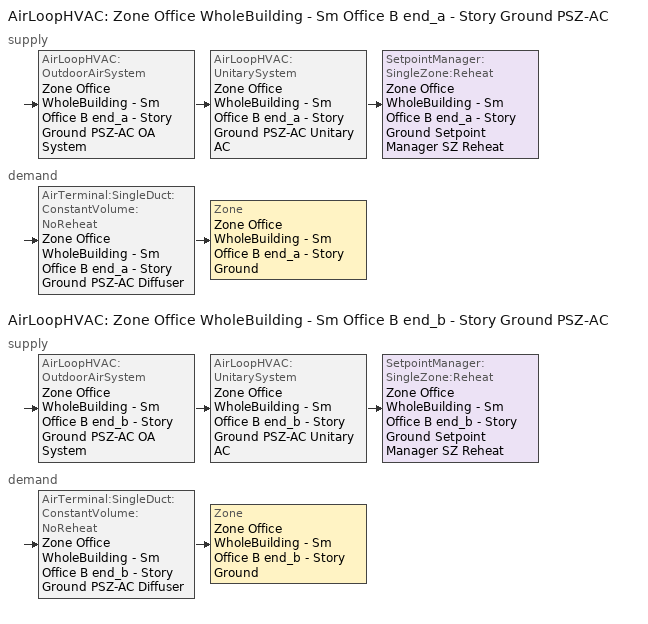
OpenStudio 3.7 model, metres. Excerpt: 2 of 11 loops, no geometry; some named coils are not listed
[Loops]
AirLoopHVAC 'Zone Office WholeBuilding - Sm Office B end_a - Story Ground PSZ-AC'
 supply: AirLoopHVAC:OutdoorAirSystem 'Zone Office WholeBuilding - Sm Office B end_a - Story Ground PSZ-AC OA System' > AirLoopHVAC:UnitarySystem 'Zone Office WholeBuilding - Sm Office B end_a - Story Ground PSZ-AC Unitary AC' > SetpointManager:SingleZone:Reheat 'Zone Office WholeBuilding - Sm Office B end_a - Story Ground Setpoint Manager SZ Reheat'
 demand: AirTerminal:SingleDuct:ConstantVolume:NoReheat 'Zone Office WholeBuilding - Sm Office B end_a - Story Ground PSZ-AC Diffuser' > Zone 'Zone Office WholeBuilding - Sm Office B end_a - Story Ground'
AirLoopHVAC 'Zone Office WholeBuilding - Sm Office B end_b - Story Ground PSZ-AC'
 supply: AirLoopHVAC:OutdoorAirSystem 'Zone Office WholeBuilding - Sm Office B end_b - Story Ground PSZ-AC OA System' > AirLoopHVAC:UnitarySystem 'Zone Office WholeBuilding - Sm Office B end_b - Story Ground PSZ-AC Unitary AC' > SetpointManager:SingleZone:Reheat 'Zone Office WholeBuilding - Sm Office B end_b - Story Ground Setpoint Manager SZ Reheat'
 demand: AirTerminal:SingleDuct:ConstantVolume:NoReheat 'Zone Office WholeBuilding - Sm Office B end_b - Story Ground PSZ-AC Diffuser' > Zone 'Zone Office WholeBuilding - Sm Office B end_b - Story Ground'
[Sizing:Zone] Zone Cooling Design Supply Air Temperature Input Method=SupplyAirTemperature; Zone Cooling Design Supply Air Temperature {C}=12.7778; Zone Cooling Design Supply Air Temperature Difference {deltaC}=11.11; Zone Heating Design Supply Air Temperature Input Method=SupplyAirTemperature; Zone Heating Design Supply Air Temperature {C}=50; Zone Heating Design Supply Air Temperature Difference {deltaC}=11.11; Zone Cooling Design Supply Air Humidity Ratio {kg-H2O/kg-air}=0.0085; Zone Heating Design Supply Air Humidity Ratio {kg-H2O/kg-air}=0.008; Cooling Design Air Flow Method=DesignDay; Heating Design Air Flow Method=DesignDay; Account for Dedicated Outdoor Air System=No; Dedicated Outdoor Air System Control Strategy=NeutralSupplyAir; Dedicated Outdoor Air Low Setpoint Temperature for Design {C}=autosize; Dedicated Outdoor Air High Setpoint Temperature for Design {C}=autosize; Zone Load Sizing Method=Sensible Load Only No Latent Load; Zone Latent Cooling Design Supply Air Humidity Ratio Input Method=HumidityRatioDifference; Zone Cooling Design Supply Air Humidity Ratio Difference {kgWater/kgDryAir}=0.005; Zone Latent Heating Design Supply Air Humidity Ratio Input Method=HumidityRatioDifference; Zone Humidification Design Supply Air Humidity Ratio Difference {kgWater/kgDryAir}=0.005
Zone Office WholeBuilding - Sm Office B end_a - Story Ground; Zone Office WholeBuilding - Sm Office B end_b - Story Ground
[Zone equipment]
Zone Office WholeBuilding - Sm Office B end_a - Story Ground: Zone Office WholeBuilding - Sm Office B end_a - Story Ground PSZ-AC Diffuser
Zone Office WholeBuilding - Sm Office B end_b - Story Ground: Zone Office WholeBuilding - Sm Office B end_b - Story Ground PSZ-AC Diffuser
[AirLoopHVAC] Design Supply Air Flow Rate {m3/s}=autosize; Design Return Air Flow Fraction of Supply Air Flow=1
Name | Availability Schedule
Zone Office WholeBuilding - Sm Office B end_a - Story Ground PSZ-AC | Zone Office WholeBuilding - Sm Office B end_a - Story Ground PSZ-AC Occ Sch
Zone Office WholeBuilding - Sm Office B end_b - Story Ground PSZ-AC | Zone Office WholeBuilding - Sm Office B end_b - Story Ground PSZ-AC Occ Sch
[Sizing:System] Type of Load to Size On=Sensible; Design Outdoor Air Flow Rate {m3/s}=Autosize; Central Heating Maximum System Air Flow Ratio=1; Preheat Design Temperature {C}=7.22222; Preheat Design Humidity Ratio {kg-H2O/kg-Air}=0.008; Precool Design Temperature {C}=12.7778; Precool Design Humidity Ratio {kg-H2O/kg-Air}=0.008; Central Cooling Design Supply Air Temperature {C}=12.7778; Central Heating Design Supply Air Temperature {C}=50; Sizing Option=Coincident; 100% Outdoor Air in Cooling=No; 100% Outdoor Air in Heating=No; Central Cooling Design Supply Air Humidity Ratio {kg-H2O/kg-Air}=0.0085; Central Heating Design Supply Air Humidity Ratio {kg-H2O/kg-Air}=0.008; Cooling Design Air Flow Method=DesignDay; Heating Design Air Flow Method=DesignDay; System Outdoor Air Method=ZoneSum; Zone Maximum Outdoor Air Fraction=1; Cooling Supply Air Flow Rate Per Floor Area {m3/s-m2}=0.00996765; Cooling Fraction of Autosized Cooling Supply Air Flow Rate=1; Cooling Supply Air Flow Rate Per Unit Cooling Capacity {m3/s-W}=3.94755e-05; Heating Supply Air Flow Rate Per Floor Area {m3/s-m2}=0.00996765; Heating Fraction of Autosized Heating Supply Air Flow Rate=1; Heating Fraction of Autosized Cooling Supply Air Flow Rate=1; Heating Supply Air Flow Rate Per Unit Heating Capacity {m3/s-W}=3.15882e-05; Cooling Design Capacity Method=CoolingDesignCapacity; Cooling Design Capacity {W}=autosize; Cooling Design Capacity Per Floor Area {W/m2}=234.7; Fraction of Autosized Cooling Design Capacity=1; Heating Design Capacity Method=HeatingDesignCapacity; Heating Design Capacity {W}=autosize; Heating Design Capacity Per Floor Area {W/m2}=157; Fraction of Autosized Heating Design Capacity=1; Central Cooling Capacity Control Method=OnOff; Occupant Diversity=autosize
Zone Office WholeBuilding - Sm Office B end_a - Story Ground PSZ-AC; Zone Office WholeBuilding - Sm Office B end_b - Story Ground PSZ-AC
[SetpointManager:SingleZone:Reheat] Minimum Supply Air Temperature {C}=12.7778; Maximum Supply Air Temperature {C}=50
Name | Control Zone | Setpoint Node or NodeList
Zone Office WholeBuilding - Sm Office B end_a - Story Ground Setpoint Manager SZ Reheat | Zone Office WholeBuilding - Sm Office B end_a - Story Ground | Zone Office WholeBuilding - Sm Office B end_a - Story Ground PSZ-AC Supply Outlet Node
Zone Office WholeBuilding - Sm Office B end_b - Story Ground Setpoint Manager SZ Reheat | Zone Office WholeBuilding - Sm Office B end_b - Story Ground | Zone Office WholeBuilding - Sm Office B end_b - Story Ground PSZ-AC Supply Outlet Node
[Coil:Heating:Electric] Availability Schedule=Always On Discrete; Efficiency=1
Zone Office WholeBuilding - Sm Office B end_a - Story Ground PSZ-AC Electric Backup Htg Coil; Zone Office WholeBuilding - Sm Office B end_b - Story Ground PSZ-AC Electric Backup Htg Coil
[Coil:Cooling:DX:SingleSpeed] Availability Schedule=Always On Discrete; Rated Total Cooling Capacity {W}=autosize; Rated Sensible Heat Ratio=autosize; Rated COP {W/W}=3.91157; Rated Air Flow Rate {m3/s}=autosize; Rated Evaporator Fan Power Per Volume Flow Rate 2017 {W/(m3/s)}=773.3; Rated Evaporator Fan Power Per Volume Flow Rate 2023 {W/(m3/s)}=934.4; Total Cooling Capacity Function of Temperature Curve=PSZ-Fine Storage DX Coil Cap-FT; Total Cooling Capacity Function of Flow Fraction Curve=DX Coil Cap-FF; Energy Input Ratio Function of Temperature Curve=PSZ-AC DX Coil EIR-FT; Energy Input Ratio Function of Flow Fraction Curve=Split DX Coil EIR-FF; Part Load Fraction Correlation Curve=HPACCOOLPLFFPLR; Minimum Outdoor Dry-Bulb Temperature for Compressor Operation {C}=-25; Nominal Time for Condensate Removal to Begin {s}=0; Ratio of Initial Moisture Evaporation Rate and Steady State Latent Capacity=0; Maximum Cycling Rate {cycles/hr}=0; Latent Capacity Time Constant {s}=0; Condenser Type=AirCooled; Evaporative Condenser Effectiveness=0.9; Evaporative Condenser Air Flow Rate {m3/s}=autosize; Evaporative Condenser Pump Rated Power Consumption {W}=autosize; Crankcase Heater Capacity {W}=0; Maximum Outdoor Dry-Bulb Temperature for Crankcase Heater Operation {C}=10; Basin Heater Capacity {W/K}=0; Basin Heater Setpoint Temperature {C}=2
Zone Office WholeBuilding - Sm Office B end_a - Story Ground PSZ-AC 1spd DX AC Clg Coil 18kBtu/hr 13.0SEER; Zone Office WholeBuilding - Sm Office B end_b - Story Ground PSZ-AC 1spd DX AC Clg Coil 16kBtu/hr 13.0SEER
[Fan:OnOff] Availability Schedule=Always On Discrete; Fan Total Efficiency=0.55575; Pressure Rise {Pa}=622.722; Maximum Flow Rate {m3/s}=autosize; Motor Efficiency=0.855; Motor In Airstream Fraction=1
Name | Fan Power Ratio Function of Speed Ratio Curve | Fan Efficiency Ratio Function of Speed Ratio Curve
Zone Office WholeBuilding - Sm Office B end_a - Story Ground PSZ-AC Fan | Fan On Off Power Curve 7 | Fan On Off Efficiency Curve 7
Zone Office WholeBuilding - Sm Office B end_b - Story Ground PSZ-AC Fan | Fan On Off Power Curve 8 | Fan On Off Efficiency Curve 8
[AirLoopHVAC:UnitarySystem] Control Type=Load; Dehumidification Control Type=None; Availability Schedule=Always On Discrete; Fan Placement=DrawThrough; DX Heating Coil Sizing Ratio=1; Use DOAS DX Cooling Coil=No; DOAS DX Cooling Coil Leaving Minimum Air Temperature {C}=2; Latent Load Control=SensibleOnlyLoadControl; Supply Air Flow Rate Method During Cooling Operation=SupplyAirFlowRate; Supply Air Flow Rate During Cooling Operation {m3/s}=Autosize; Supply Air Flow Rate Method During Heating Operation=SupplyAirFlowRate; Supply Air Flow Rate During Heating Operation {m3/s}=Autosize; Supply Air Flow Rate Method When No Cooling or Heating is Required=None; Maximum Supply Air Temperature {C}=80; Maximum Outdoor Dry-Bulb Temperature for Supplemental Heater Operation {C}=21; Ancilliary On-Cycle Electric Power {W}=0; Ancilliary Off-Cycle Electric Power {W}=0
Name | Controlling Zone or Thermostat Location | Supply Fan | Supply Air Fan Operating Mode Schedule | Heating Coil | Cooling Coil | Supplemental Heating Coil
Zone Office WholeBuilding - Sm Office B end_a - Story Ground PSZ-AC Unitary AC | Zone Office WholeBuilding - Sm Office B end_a - Story Ground | Zone Office WholeBuilding - Sm Office B end_a - Story Ground PSZ-AC Fan | Zone Office WholeBuilding - Sm Office B end_a - Story Ground PSZ-AC Occ Sch | Zone Office WholeBuilding - Sm Office B end_a - Story Ground PSZ-AC Water Htg Coil | Zone Office WholeBuilding - Sm Office B end_a - Story Ground PSZ-AC 1spd DX AC Clg Coil 18kBtu/hr 13.0SEER | Zone Office WholeBuilding - Sm Office B end_a - Story Ground PSZ-AC Electric Backup Htg Coil
Zone Office WholeBuilding - Sm Office B end_b - Story Ground PSZ-AC Unitary AC | Zone Office WholeBuilding - Sm Office B end_b - Story Ground | Zone Office WholeBuilding - Sm Office B end_b - Story Ground PSZ-AC Fan | Zone Office WholeBuilding - Sm Office B end_b - Story Ground PSZ-AC Occ Sch | Zone Office WholeBuilding - Sm Office B end_b - Story Ground PSZ-AC Water Htg Coil | Zone Office WholeBuilding - Sm Office B end_b - Story Ground PSZ-AC 1spd DX AC Clg Coil 16kBtu/hr 13.0SEER | Zone Office WholeBuilding - Sm Office B end_b - Story Ground PSZ-AC Electric Backup Htg Coil
[Controller:OutdoorAir] Minimum Outdoor Air Flow Rate {m3/s}=autosize; Maximum Outdoor Air Flow Rate {m3/s}=Autosize; Economizer Control Type=NoEconomizer; Economizer Control Action Type=ModulateFlow; Economizer Maximum Limit Dry-Bulb Temperature {C}=28; Economizer Maximum Limit Enthalpy {J/kg}=64000; Lockout Type=LockoutWithHeating; Minimum Limit Type=FixedMinimum; High Humidity Control=No; Heat Recovery Bypass Control Type=BypassWhenWithinEconomizerLimits; Economizer Operation Staging=InterlockedWithMechanicalCooling
Name | Minimum Outdoor Air Schedule | Maximum Fraction of Outdoor Air Schedule | Controller Mechanical Ventilation
Zone Office WholeBuilding - Sm Office B end_a - Story Ground PSZ-AC OA System Controller | Zone Office WholeBuilding - Sm Office B end_a - Story Ground PSZ-AC Occ Sch | ZoneOfficeWholeBuildingSmOfficeBendaStoryGroundPSZACmaxOASch | Controller Mechanical Ventilation 8
Zone Office WholeBuilding - Sm Office B end_b - Story Ground PSZ-AC OA System Controller | Zone Office WholeBuilding - Sm Office B end_b - Story Ground PSZ-AC Occ Sch | ZoneOfficeWholeBuildingSmOfficeBendbStoryGroundPSZACmaxOASch | Controller Mechanical Ventilation 9
[Controller:MechanicalVentilation] Availability Schedule=Always On Discrete
Controller Mechanical Ventilation 8; Controller Mechanical Ventilation 9
[AirLoopHVAC:OutdoorAirSystem]
Name | Controller
Zone Office WholeBuilding - Sm Office B end_a - Story Ground PSZ-AC OA System | Zone Office WholeBuilding - Sm Office B end_a - Story Ground PSZ-AC OA System Controller
Zone Office WholeBuilding - Sm Office B end_b - Story Ground PSZ-AC OA System | Zone Office WholeBuilding - Sm Office B end_b - Story Ground PSZ-AC OA System Controller
[AirTerminal:SingleDuct:ConstantVolume:NoReheat] Availability Schedule=Always On Discrete; Maximum Air Flow Rate {m3/s}=AutoSize
Zone Office WholeBuilding - Sm Office B end_a - Story Ground PSZ-AC Diffuser; Zone Office WholeBuilding - Sm Office B end_b - Story Ground PSZ-AC Diffuser
[Schedule:Ruleset]
Name | Default Day Schedule | Summer Design Day Schedule | Winter Design Day Schedule
Zone Office WholeBuilding - Sm Office B end_a - Story Ground PSZ-AC Occ Sch | Zone Office WholeBuilding - Sm Office B end_a - Story Ground PSZ-AC Occ Sch Default | Zone Office WholeBuilding - Sm Office B end_a - Story Ground PSZ-AC Occ Sch Summer Design Day | Zone Office WholeBuilding - Sm Office B end_a - Story Ground PSZ-AC Occ Sch Winter Design Day
ZoneOfficeWholeBuildingSmOfficeBendaStoryGroundPSZACmaxOASch | ZoneOfficeWholeBuildingSmOfficeBendaStoryGroundPSZACmaxOASchDefault
Zone Office WholeBuilding - Sm Office B end_b - Story Ground PSZ-AC Occ Sch | Zone Office WholeBuilding - Sm Office B end_b - Story Ground PSZ-AC Occ Sch Default | Zone Office WholeBuilding - Sm Office B end_b - Story Ground PSZ-AC Occ Sch Summer Design Day | Zone Office WholeBuilding - Sm Office B end_b - Story Ground PSZ-AC Occ Sch Winter Design Day
ZoneOfficeWholeBuildingSmOfficeBendbStoryGroundPSZACmaxOASch | ZoneOfficeWholeBuildingSmOfficeBendbStoryGroundPSZACmaxOASchDefault
[Schedule:Day]
Zone Office WholeBuilding - Sm Office B end_a - Story Ground PSZ-AC Occ Sch Default; Zone Office WholeBuilding - Sm Office B end_b - Story Ground PSZ-AC Occ Sch Default: 7, 0, 0, 18, 0, 1, 24, 0, 0
Zone Office WholeBuilding - Sm Office B end_a - Story Ground PSZ-AC Occ Sch Winter Design Day; Zone Office WholeBuilding - Sm Office B end_a - Story Ground PSZ-AC Occ Sch Summer Design Day; Zone Office WholeBuilding - Sm Office B end_b - Story Ground PSZ-AC Occ Sch Winter Design Day; Zone Office WholeBuilding - Sm Office B end_b - Story Ground PSZ-AC Occ Sch Summer Design Day: 24, 0, 1
Zone Office WholeBuilding - Sm Office B end_a - Story Ground PSZ-AC Occ Sch Sunday; Zone Office WholeBuilding - Sm Office B end_b - Story Ground PSZ-AC Occ Sch Sunday: 24, 0, 0
ZoneOfficeWholeBuildingSmOfficeBendaStoryGroundPSZACmaxOASchDefault; ZoneOfficeWholeBuildingSmOfficeBendbStoryGroundPSZACmaxOASchDefault: 24, 0, 0.7
[Schedule:Rule] Rule Order=0; Apply Sunday=Yes; Apply Saturday=Yes; Date Specification Type=DateRange; Start Month=1; Start Day=1; End Month=12; End Day=31
Name | Schedule Ruleset | Day Schedule
Zone Office WholeBuilding - Sm Office B end_a - Story Ground PSZ-AC Occ Sch Sunday Rule | Zone Office WholeBuilding - Sm Office B end_a - Story Ground PSZ-AC Occ Sch | Zone Office WholeBuilding - Sm Office B end_a - Story Ground PSZ-AC Occ Sch Sunday
Zone Office WholeBuilding - Sm Office B end_b - Story Ground PSZ-AC Occ Sch Sunday Rule | Zone Office WholeBuilding - Sm Office B end_b - Story Ground PSZ-AC Occ Sch | Zone Office WholeBuilding - Sm Office B end_b - Story Ground PSZ-AC Occ Sch Sunday
[Schedule:Constant]
Always On Discrete: Value=1
[Curve:Exponent] Coefficient1 Constant=1; Coefficient2 Constant=0; Coefficient3 Constant=0; Minimum Value of x=0; Maximum Value of x=1
Fan On Off Power Curve 7; Fan On Off Power Curve 8
[Curve:Cubic] Coefficient1 Constant=1; Coefficient2 x=0; Coefficient3 x**2=0; Coefficient4 x**3=0; Minimum Value of x=0; Maximum Value of x=1
Fan On Off Efficiency Curve 7; Fan On Off Efficiency Curve 8
[Curve:Biquadratic] Minimum Value of x=12.77778; Maximum Value of x=23.88889; Minimum Value of y=23.88889; Maximum Value of y=46.11111
Name | Coefficient1 Constant | Coefficient2 x | Coefficient3 x**2 | Coefficient4 y | Coefficient5 y**2 | Coefficient6 x*y
PSZ-Fine Storage DX Coil Cap-FT | 0.942588 | 0.00954335 | 0.00068377 | -0.0110427 | 5.249e-06 | -9.72e-06
PSZ-AC DX Coil EIR-FT | 0.342414 | 0.034885 | -0.0006237 | 0.00497722 | 0.000437951 | -0.000728028
[Curve:Quadratic]
Name | Coefficient1 Constant | Coefficient2 x | Coefficient3 x**2 | Minimum Value of x | Maximum Value of x
DX Coil Cap-FF | 0.8 | 0.2 | 0 | 0.5 | 1.5
Split DX Coil EIR-FF | 1.1552 | -0.1808 | 0.0256 | 0.5 | 1.5
HPACCOOLPLFFPLR | 0.85 | 0.15 | 0 | 0 | 1
